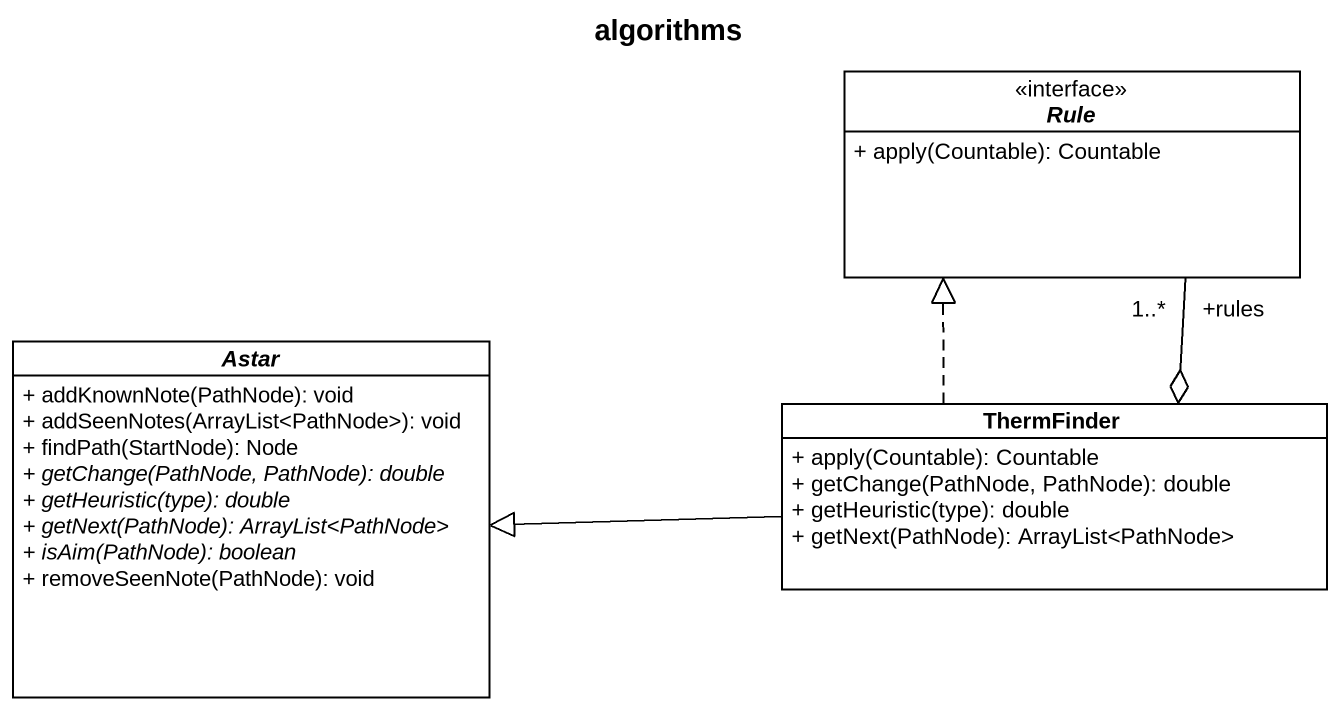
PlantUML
@startuml
title algorithms
hide circle
hide empty members
skinparam classAttributeIconSize 0
interface Rule {
  + apply(Countable): Countable
}
abstract class Astar {
  + addKnownNote(PathNode): void
  + addSeenNotes(ArrayList<PathNode>): void
  + findPath(StartNode): Node
  {abstract} + getChange(PathNode, PathNode): double
  {abstract} + getHeuristic(type): double
  {abstract} + getNext(PathNode): ArrayList<PathNode>
  {abstract} + isAim(PathNode): boolean
  + removeSeenNote(PathNode): void
}
class ThermFinder {
  + apply(Countable): Countable
  + getChange(PathNode, PathNode): double
  + getHeuristic(type): double
  + getNext(PathNode): ArrayList<PathNode>
}
Rule "+rules\n1..*" --o ThermFinder
ThermFinder .up.|> Rule
ThermFinder -left-|> Astar
@enduml
